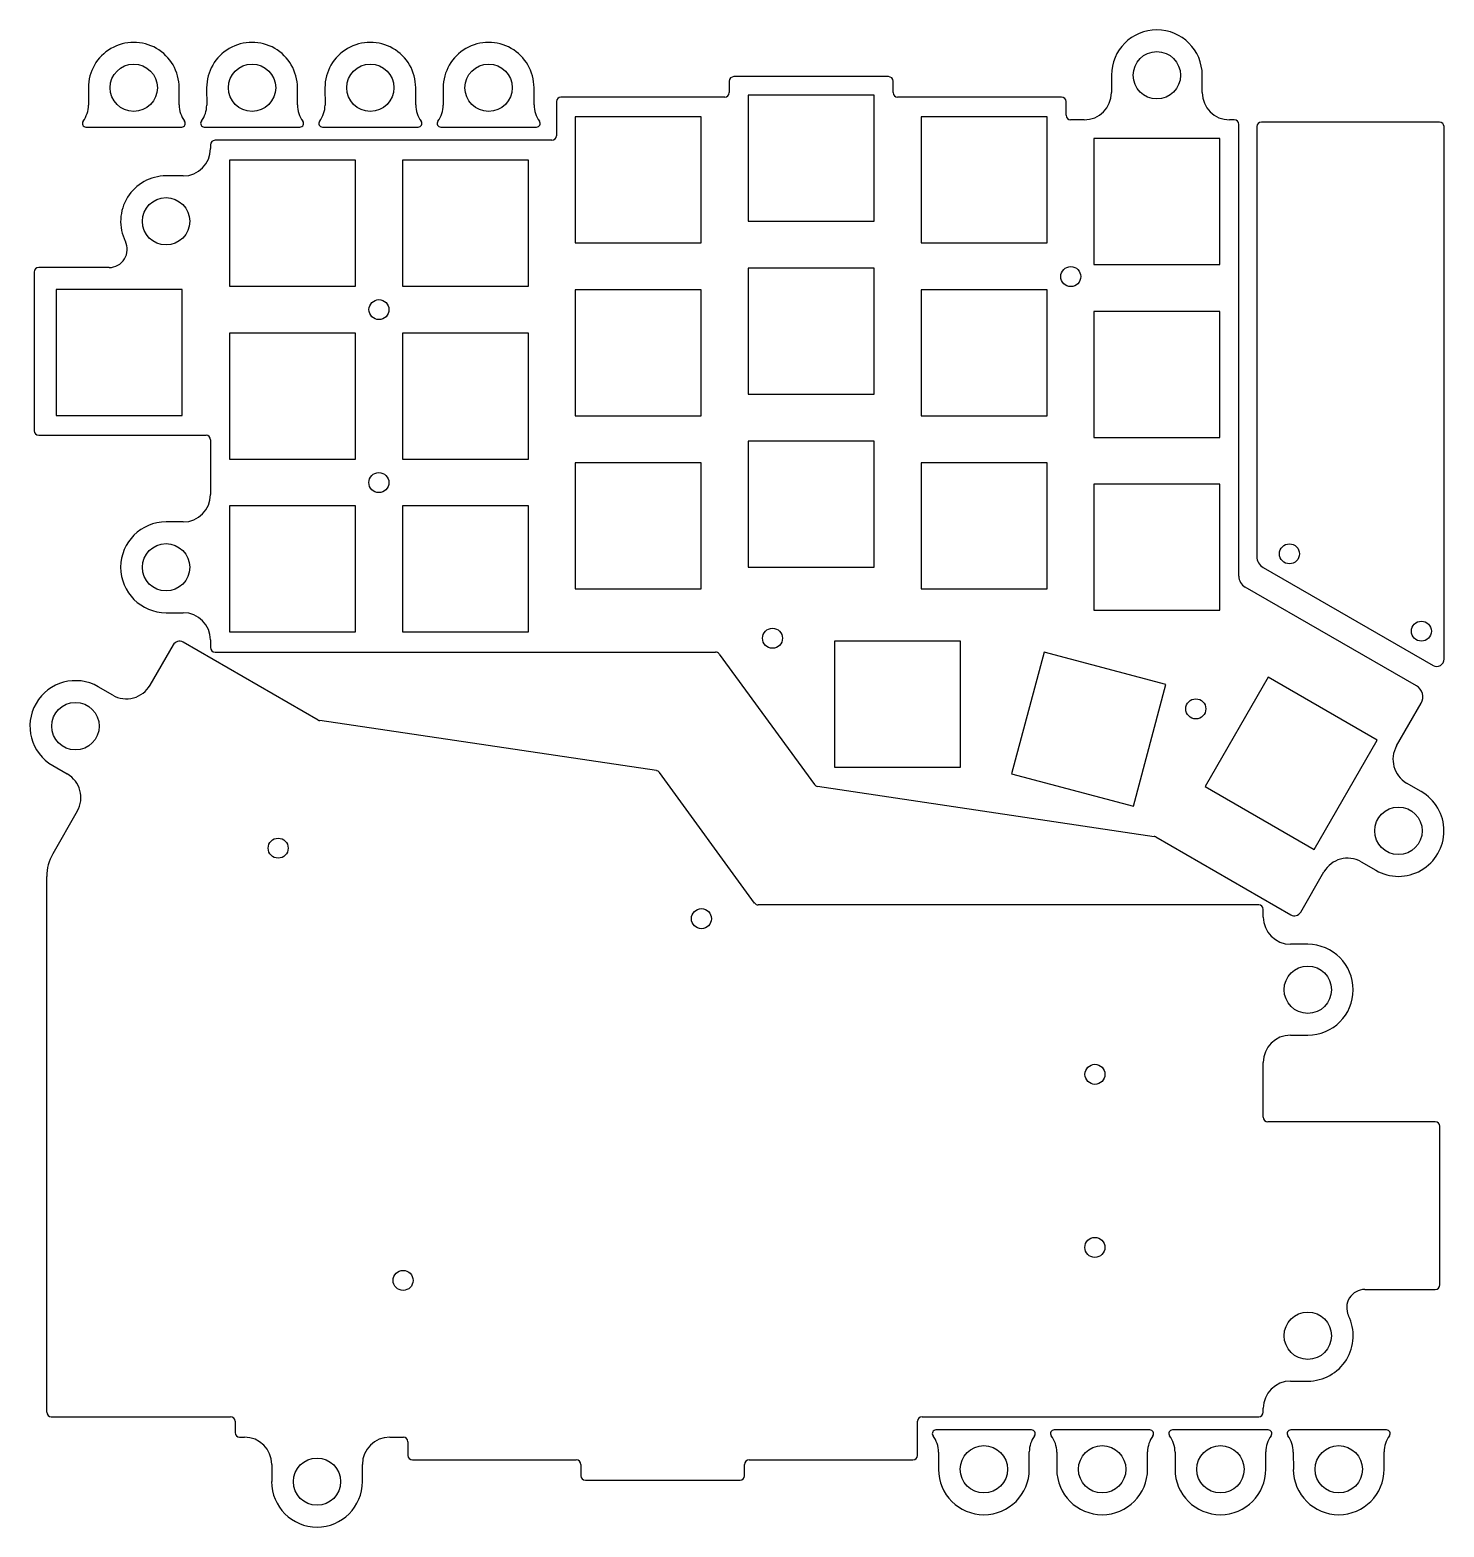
# Model space of a CAD drawing. Header units: millimetres. Extents: x 28 to 183, y 59 to 223.
import ezdxf

# ---------------------------------------------------------------- set-up
doc = ezdxf.new("R2010")
doc.units = ezdxf.units.MM

msp = doc.modelspace()

# ---------------------------------------------------------------- linework, layer by layer
at = {"color": 7, "linetype": 'Continuous', "lineweight": 25}
for p, q in [((104.36, 217.6), (104.36, 216.35)), ((121.86, 218.1), (104.86, 218.1)), ((122.36, 216.35), (122.36, 217.6)), ((146.36, 218.25), (146.36, 216.35)), ((156.34, 216.35), (156.34, 218.25)), ((33.92, 216.87), (33.93, 214.98)), ((43.9, 214.99), (43.9, 216.89)), ((46.92, 216.87), (46.93, 214.98)), ((56.9, 214.99), (56.9, 216.89)), ((59.92, 216.87), (59.93, 214.98)), ((69.9, 214.99), (69.9, 216.89)), ((72.92, 216.87), (72.93, 214.98)), ((82.9, 214.99), (82.9, 216.89)), ((103.86, 215.85), (85.86, 215.85)), ((106.43, 216.05), (106.43, 202.2)), ((120.28, 216.05), (106.43, 216.05)), ((120.28, 202.2), (120.28, 216.05)), ((140.87, 215.85), (122.86, 215.85)), ((85.36, 215.35), (85.36, 211.6)), ((141.37, 213.85), (141.37, 215.35)), ((33.66, 212.56), (44.18, 212.56)), ((46.66, 212.56), (57.18, 212.56)), ((59.66, 212.56), (70.18, 212.56)), ((72.66, 212.56), (83.18, 212.56)), ((87.43, 213.67), (87.43, 199.82)), ((101.28, 213.67), (87.43, 213.67)), ((101.28, 199.82), (101.28, 213.67)), ((125.43, 213.67), (125.43, 199.82)), ((139.28, 213.67), (125.43, 213.67)), ((139.28, 199.82), (139.28, 213.67)), ((143.36, 213.35), (141.87, 213.35)), ((159.86, 213.35), (159.34, 213.35)), ((160.36, 163.21), (160.36, 212.85)), ((162.34, 212.61), (162.34, 165.36)), ((182.41, 213.11), (162.84, 213.11)), ((182.91, 154.08), (182.91, 212.61)), ((84.86, 211.1), (47.85, 211.1)), ((144.43, 211.3), (144.43, 197.45)), ((158.28, 211.3), (144.43, 211.3)), ((158.28, 197.45), (158.28, 211.3)), ((47.35, 210.6), (47.35, 210.19)), ((49.43, 208.92), (49.43, 195.07)), ((63.28, 208.92), (49.43, 208.92)), ((63.28, 195.07), (63.28, 208.92)), ((68.43, 208.92), (68.43, 195.07)), ((82.28, 208.92), (68.43, 208.92)), ((82.28, 195.07), (82.28, 208.92)), ((44.35, 207.19), (42.46, 207.19)), ((106.43, 202.2), (120.28, 202.2)), ((87.43, 199.82), (101.28, 199.82)), ((125.43, 199.82), (139.28, 199.82)), ((27.96, 196.62), (27.96, 179.18)), ((36.19, 197.12), (28.46, 197.12)), ((106.43, 197.05), (106.43, 183.2)), ((120.28, 197.05), (106.43, 197.05)), ((120.28, 183.2), (120.28, 197.05)), ((144.43, 197.45), (158.28, 197.45)), ((30.39, 194.7), (30.39, 180.85)), ((44.24, 194.7), (30.39, 194.7)), ((44.24, 180.85), (44.24, 194.7)), ((49.43, 195.07), (63.28, 195.07)), ((68.43, 195.07), (82.28, 195.07)), ((87.43, 194.67), (87.43, 180.82)), ((101.28, 194.67), (87.43, 194.67)), ((101.28, 180.82), (101.28, 194.67)), ((125.43, 194.67), (125.43, 180.82)), ((139.28, 194.67), (125.43, 194.67)), ((139.28, 180.82), (139.28, 194.67)), ((144.43, 192.3), (144.43, 178.45)), ((158.28, 192.3), (144.43, 192.3)), ((158.28, 178.45), (158.28, 192.3)), ((49.43, 189.92), (49.43, 176.07)), ((63.28, 189.92), (49.43, 189.92)), ((63.28, 176.07), (63.28, 189.92)), ((68.43, 189.92), (68.43, 176.07)), ((82.28, 189.92), (68.43, 189.92)), ((82.28, 176.07), (82.28, 189.92)), ((106.43, 183.2), (120.28, 183.2)), ((30.39, 180.85), (44.24, 180.85)), ((87.43, 180.82), (101.28, 180.82)), ((125.43, 180.82), (139.28, 180.82)), ((28.46, 178.68), (46.85, 178.68)), ((47.35, 178.18), (47.35, 172.16)), ((106.43, 178.05), (106.43, 164.2)), ((120.28, 178.05), (106.43, 178.05)), ((120.28, 164.2), (120.28, 178.05)), ((144.43, 178.45), (158.28, 178.45)), ((49.43, 176.07), (63.28, 176.07)), ((68.43, 176.07), (82.28, 176.07)), ((87.43, 175.67), (87.43, 161.82)), ((101.28, 175.67), (87.43, 175.67)), ((101.28, 161.82), (101.28, 175.67)), ((125.43, 175.67), (125.43, 161.82)), ((139.28, 175.67), (125.43, 175.67)), ((139.28, 161.82), (139.28, 175.67)), ((144.43, 173.3), (144.43, 159.45)), ((158.28, 173.3), (144.43, 173.3)), ((158.28, 159.45), (158.28, 173.3)), ((49.43, 170.92), (49.43, 157.07)), ((63.28, 170.92), (49.43, 170.92)), ((63.28, 157.07), (63.28, 170.92)), ((68.43, 170.92), (68.43, 157.07)), ((82.28, 170.92), (68.43, 170.92)), ((82.28, 157.07), (82.28, 170.92)), ((44.35, 169.16), (42.46, 169.16)), ((106.43, 164.2), (120.28, 164.2)), ((163.04, 164.15), (181.72, 153.39)), ((87.43, 161.82), (101.28, 161.82)), ((125.43, 161.82), (139.28, 161.82)), ((179.89, 151.15), (161.06, 162)), ((42.46, 159.18), (44.35, 159.18)), ((144.43, 159.45), (158.28, 159.45)), ((49.43, 157.07), (63.28, 157.07)), ((68.43, 157.07), (82.28, 157.07)), ((43.24, 155.64), (40.69, 151.23)), ((59.17, 147.38), (44.33, 155.94)), ((47.35, 156.18), (47.35, 155.35)), ((47.85, 154.85), (102.85, 154.85)), ((115.93, 156.04), (115.93, 142.2)), ((129.78, 156.04), (115.93, 156.04)), ((129.78, 142.2), (129.78, 156.04)), ((138.96, 154.85), (135.39, 141.47)), ((152.34, 151.28), (138.96, 154.85)), ((103.26, 154.64), (113.72, 140.3)), ((163.57, 152.09), (156.65, 140.09)), ((175.57, 145.17), (163.57, 152.09)), ((36.6, 150.12), (35, 151.05)), ((148.77, 137.9), (152.34, 151.28)), ((177.7, 144.55), (180.4, 149.23)), ((96.35, 141.82), (59.35, 147.32)), ((168.65, 133.17), (175.57, 145.17)), ((30, 142.38), (31.6, 141.46)), ((107.14, 127.27), (96.68, 141.62)), ((115.93, 142.2), (129.78, 142.2)), ((114.05, 140.1), (151.05, 134.59)), ((135.39, 141.47), (148.77, 137.9)), ((156.65, 140.09), (168.65, 133.17)), ((180.4, 139.53), (178.8, 140.45)), ((32.7, 137.36), (30.01, 132.68)), ((151.23, 134.53), (166.07, 125.98)), ((173.81, 131.79), (175.4, 130.87)), ((29.34, 71.31), (29.34, 130.19)), ((167.16, 126.27), (169.71, 130.69)), ((162.55, 127.07), (107.55, 127.07)), ((163.05, 125.73), (163.05, 126.57)), ((167.94, 122.73), (166.05, 122.73)), ((166.05, 112.75), (167.94, 112.75)), ((163.05, 103.73), (163.05, 109.75)), ((181.95, 103.23), (163.55, 103.23)), ((182.45, 85.3), (182.45, 102.73)), ((174.21, 84.8), (181.95, 84.8)), ((166.05, 74.73), (167.94, 74.73)), ((29.84, 70.81), (49.54, 70.81)), ((125.55, 70.81), (162.55, 70.81)), ((163.05, 71.31), (163.05, 71.73)), ((50.04, 70.31), (50.04, 69.06)), ((125.05, 66.56), (125.05, 70.31)), ((137.59, 69.36), (127.07, 69.36)), ((150.59, 69.36), (140.07, 69.36)), ((163.59, 69.36), (153.07, 69.36)), ((176.59, 69.36), (166.07, 69.36)), ((50.54, 68.56), (51.07, 68.56)), ((67.04, 68.56), (68.54, 68.56)), ((69.04, 68.06), (69.04, 66.56)), ((69.54, 66.06), (87.54, 66.06)), ((106.54, 66.06), (124.55, 66.06)), ((127.35, 66.92), (127.36, 65.02)), ((137.33, 65.04), (137.33, 66.93)), ((140.35, 66.92), (140.36, 65.02)), ((150.33, 65.04), (150.33, 66.93)), ((153.35, 66.92), (153.36, 65.02)), ((163.33, 65.04), (163.33, 66.93)), ((166.35, 66.92), (166.36, 65.02)), ((176.33, 65.04), (176.33, 66.93)), ((54.07, 65.56), (54.07, 63.67)), ((64.04, 63.67), (64.04, 65.56)), ((88.04, 65.56), (88.04, 64.32)), ((106.04, 64.32), (106.04, 65.56)), ((88.54, 63.82), (105.54, 63.82))]:
    msp.add_line(p, q, dxfattribs=at)
for centre, radius in [((151.35, 218.25), 2.6), ((38.91, 216.88), 2.6), ((51.91, 216.88), 2.6), ((64.91, 216.88), 2.6), ((77.91, 216.88), 2.6), ((42.46, 202.2), 2.6), ((141.89, 196.12), 1.1), ((65.86, 192.49), 1.1), ((65.85, 173.48), 1.1), ((42.46, 164.17), 2.6), ((165.92, 165.65), 1.1), ((180.42, 157.15), 1.1), ((109.11, 156.37), 1.1), ((32.5, 146.71), 2.61), ((155.63, 148.61), 1.1), ((177.9, 135.2), 2.61), ((54.78, 133.3), 1.1), ((101.3, 125.55), 1.1), ((167.94, 117.74), 2.6), ((144.55, 108.44), 1.1), ((144.54, 89.42), 1.1), ((68.51, 85.79), 1.1), ((167.94, 79.71), 2.6), ((132.34, 65.03), 2.6), ((145.34, 65.03), 2.6), ((158.34, 65.03), 2.6), ((171.34, 65.03), 2.6), ((59.05, 63.67), 2.6)]:
    msp.add_circle(centre, radius, dxfattribs=at)
for centre, radius, start, end in [((151.35, 218.25), 4.99, 0, 180), ((38.91, 216.88), 4.99, 0.0774, 180.0774), ((51.91, 216.88), 4.99, 0.0774, 180.0774), ((64.91, 216.88), 4.99, 0.0774, 180.0774), ((77.91, 216.88), 4.99, 0.0774, 180.0774), ((104.86, 217.6), 0.5, 90, 180), ((121.86, 217.6), 0.5, 0, 90), ((85.86, 215.35), 0.5, 90, 180), ((103.86, 216.35), 0.5, 270, 0), ((122.86, 216.35), 0.5, 180, 270), ((140.87, 215.35), 0.5, 0, 90), ((143.36, 216.35), 3, 270, 0), ((159.34, 216.35), 3, 180, 270), ((30.93, 214.97), 3, 323.5946, 0.0774), ((46.9, 215), 3, 180.0774, 216.8587), ((43.93, 214.97), 3, 323.5946, 0.0774), ((59.9, 215), 3, 180.0774, 216.8587), ((56.93, 214.97), 3, 323.5946, 0.0774), ((72.9, 215), 3, 180.0774, 216.8587), ((69.93, 214.97), 3, 323.5946, 0.0774), ((85.9, 215), 3, 180.0774, 216.8587), ((33.66, 212.96), 0.4, 143.5946, 270), ((44.18, 212.96), 0.4, 270, 36.8587), ((46.66, 212.96), 0.4, 143.5946, 270), ((57.18, 212.96), 0.4, 270, 36.8587), ((59.66, 212.96), 0.4, 143.5946, 270), ((70.18, 212.96), 0.4, 270, 36.8587), ((72.66, 212.96), 0.4, 143.5946, 270), ((83.18, 212.96), 0.4, 270, 36.8587), ((141.87, 213.85), 0.5, 180, 270), ((159.86, 212.85), 0.5, 0, 90), ((162.84, 212.61), 0.5, 90, 180), ((182.41, 212.61), 0.5, 0, 90), ((47.85, 210.6), 0.5, 90, 180), ((84.86, 211.6), 0.5, 270, 0), ((44.35, 210.19), 3, 270, 0), ((42.46, 202.2), 4.99, 90, 206.1689), ((36.19, 199.12), 2, 270, 26.1689), ((28.46, 196.62), 0.5, 90, 180), ((28.46, 179.18), 0.5, 180, 270), ((46.85, 178.18), 0.5, 0, 90), ((44.35, 172.16), 3, 270, 0), ((42.46, 164.17), 4.99, 90, 270), ((163.74, 165.36), 1.4, 180, 240.04), ((161.76, 163.21), 1.4, 180, 240.04), ((44.35, 156.18), 3, 0, 90), ((43.93, 155.24), 0.8, 60.04, 150.04), ((47.85, 155.35), 0.5, 180, 270), ((102.85, 154.35), 0.5, 36.1021, 90), ((182.11, 154.08), 0.8, 240.04, 0), ((32.5, 146.71), 5, 60.04, 240.04), ((38.1, 152.72), 3, 240.04, 330.04), ((179.19, 149.93), 1.4, 330.04, 60.04), ((59.42, 147.81), 0.5, 240.04, 261.5418), ((180.3, 143.05), 3, 150.04, 240.04), ((96.28, 141.32), 0.5, 36.1021, 81.5418), ((30.1, 138.86), 3, 330.04, 60.04), ((114.12, 140.59), 0.5, 216.1021, 261.5418), ((177.9, 135.2), 5, 240.04, 60.04), ((150.98, 134.1), 0.5, 60.04, 81.5418), ((172.31, 129.19), 3, 60.04, 150.04), ((107.55, 127.57), 0.5, 216.1021, 270), ((162.55, 126.57), 0.5, 0, 90), ((166.05, 125.73), 3, 180, 270), ((166.47, 126.67), 0.8, 240.04, 330.04), ((167.94, 117.74), 4.99, 270, 90), ((166.05, 109.75), 3, 90, 180), ((163.55, 103.73), 0.5, 180, 270), ((181.95, 102.73), 0.5, 360, 90), ((174.21, 82.8), 2, 90, 206.1689), ((181.95, 85.3), 0.5, 270, 0), ((167.94, 79.71), 4.99, 270, 26.1689), ((166.05, 71.73), 3, 90, 180), ((29.84, 71.31), 0.5, 180, 270), ((49.54, 70.31), 0.5, 0, 90), ((125.55, 70.31), 0.5, 90, 180), ((162.55, 71.31), 0.5, 270, 0), ((127.07, 68.96), 0.4, 90, 216.8587), ((137.59, 68.96), 0.4, 323.5946, 90), ((140.07, 68.96), 0.4, 90, 216.8587), ((150.59, 68.96), 0.4, 323.5946, 90), ((153.07, 68.96), 0.4, 90, 216.8587), ((163.59, 68.96), 0.4, 323.5946, 90), ((166.07, 68.96), 0.4, 90, 216.8587), ((176.59, 68.96), 0.4, 323.5946, 90), ((50.54, 69.06), 0.5, 180, 270), ((51.07, 65.56), 3, 0, 90), ((67.04, 65.56), 3, 90, 180), ((68.54, 68.06), 0.5, 0, 90), ((124.35, 66.92), 3, 0.0774, 36.8587), ((140.33, 66.94), 3, 143.5946, 180.0774), ((137.35, 66.92), 3, 0.0774, 36.8587), ((153.33, 66.94), 3, 143.5946, 180.0774), ((150.35, 66.92), 3, 0.0774, 36.8587), ((166.33, 66.94), 3, 143.5946, 180.0774), ((163.35, 66.92), 3, 0.0774, 36.8587), ((179.33, 66.94), 3, 143.5946, 180.0774), ((69.54, 66.56), 0.5, 180, 270), ((87.54, 65.56), 0.5, 0, 90), ((106.54, 65.56), 0.5, 90, 180), ((124.55, 66.56), 0.5, 270, 0), ((88.54, 64.32), 0.5, 180, 270), ((105.54, 64.32), 0.5, 270, 0), ((132.34, 65.03), 4.99, 180.0774, 0.0774), ((140.36, 65.97), 0.401, 269.7446, 270.0774), ((145.34, 65.03), 4.99, 180.0774, 0.0774), ((153.36, 65.97), 0.401, 269.7446, 270.0774), ((158.34, 65.03), 4.99, 180.0774, 0.0774), ((166.36, 65.97), 0.401, 269.7446, 270.0774), ((171.34, 65.03), 4.99, 180.0774, 0.0774), ((59.05, 63.67), 4.99, 180, 0)]:
    msp.add_arc(centre, radius, start, end, dxfattribs=at)
msp.add_arc((34.34, 130.19), 5, 150.04, 180)

doc.saveas('drawing.dxf')
